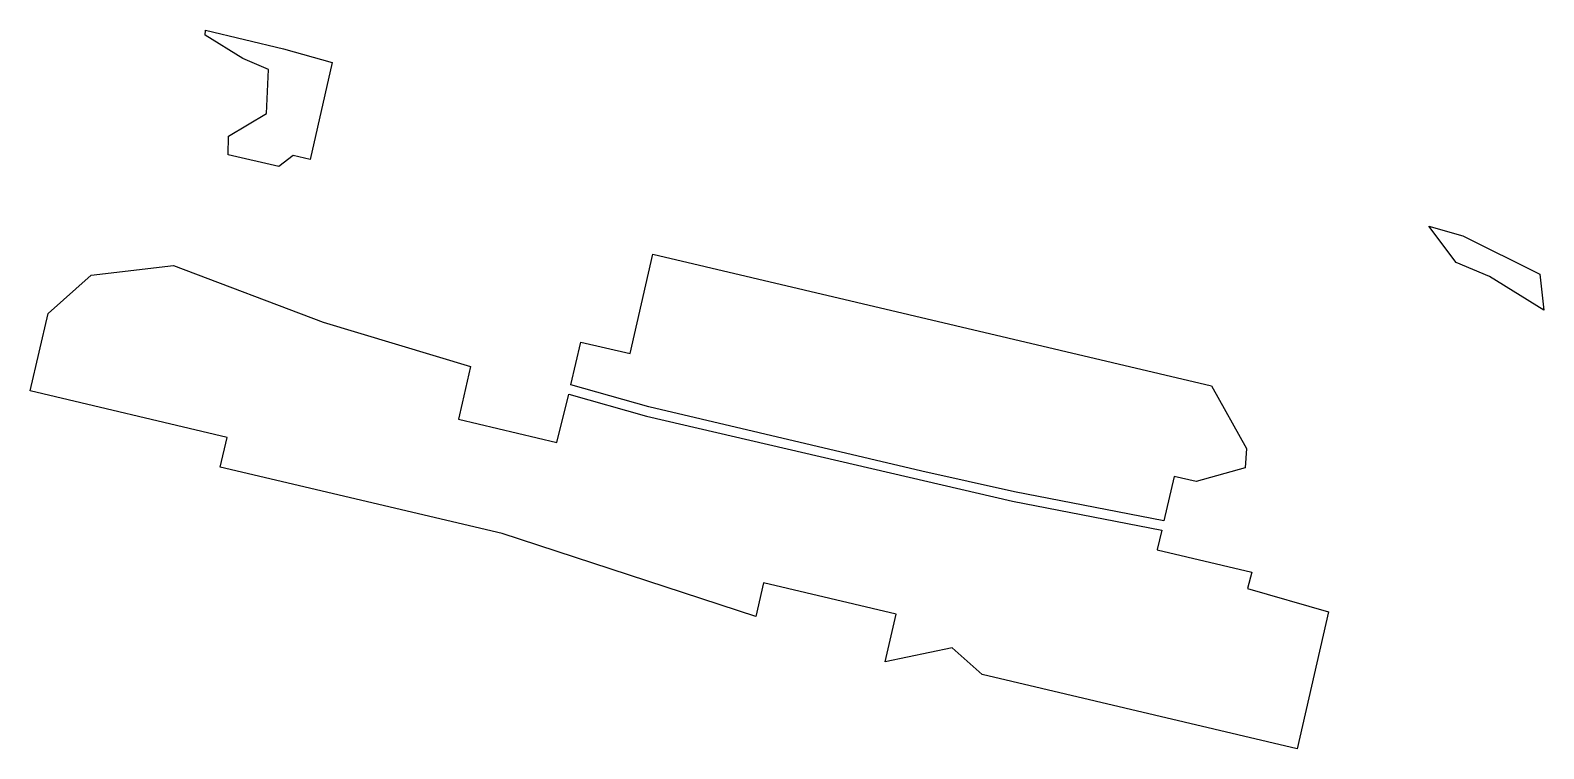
# Model space of a CAD drawing. Header units: metres. Extents: x 256840 to 257713, y 386063 to 386478.
import ezdxf

# ---------------------------------------------------------------- set-up
doc = ezdxf.new("R2010")
doc.units = ezdxf.units.M

msp = doc.modelspace()

# ---------------------------------------------------------------- linework, layer by layer
for points in [[(257001.082944, 386403.338723, -58.779701), (256991.383303, 386405.621894, -58.764856), (256983.0016, 386399.270661, -48.677493), (256953.885387, 386406.124242, -48.632933), (256953.920165, 386416.917553, -61.705755), (256975.970082, 386429.879135, -83.708209), (256977.131459, 386455.38636, -114.911569), (256962.222134, 386461.722865, -118.310247), (256940.437495, 386475.204348, -128.387122), (256940.660006, 386477.941172, -131.763159), (256985.675027, 386467.274435, -131.746388), (257013.900678, 386459.289416, -130.166531), (257001.082944, 386403.338723, -58.779701)], [(257646.875445, 386364.880403, -197.19818), (257666.431578, 386359.320321, -196.070095), (257710.974098, 386337.323994, -182.206088), (257713.172495, 386316.551642, -157.695504), (257681.818546, 386335.822699, -172.038572), (257662.701709, 386344.012844, -176.475573), (257646.875445, 386364.880403, -197.19818)], [(257112.010014, 386187.530797, 170.635997), (256949.240938, 386225.844541, 170.885107), (256953.192526, 386243.093617, 148.877214), (256839.571786, 386269.838477, 149.051104), (256849.809649, 386314.527773, 92.032557), (256874.641076, 386336.731685, 58.047691), (256922.309801, 386342.304298, 37.650346), (257008.650456, 386309.521385, 52.597534), (257093.735588, 386283.899487, 59.23753), (257088.905997, 386262.817839, 86.135357), (257086.778754, 386253.532209, 97.982783), (257143.590898, 386240.159362, 97.895835), (257150.426348, 386268.094363, 62.129071), (257195.29549, 386255.403437, 64.637446), (257406.522687, 386206.190228, 63.700621), (257492.648942, 386189.541138, 59.182871), (257490.092463, 386178.381849, 73.420877)], [(257151.657258, 386273.467406, 55.273667), (257157.297568, 386298.087926, 23.860636), (257185.782964, 386291.382831, 23.817041), (257198.930977, 386348.775223, -49.409237), (257521.360268, 386272.879519, -49.902697), (257541.594388, 386236.645563, -11.845009), (257540.883631, 386225.59216, 1.736205), (257512.610314, 386217.580586, 19.530258), (257499.765167, 386220.604168, 19.549917), (257493.882118, 386194.924074, 52.314847), (257407.755863, 386211.573163, 56.832597), (257354.194946, 386223.585116, 57.635406), (257196.528666, 386260.786372, 57.769422), (257151.657258, 386273.467406, 55.273667)], [(257490.092463, 386178.381849, 73.420877), (257490.041659, 386178.160086, 73.703823), (257544.601401, 386165.317425, 73.620322), (257542.089366, 386155.821252, 85.832771), (257589.029941, 386142.45758, 88.562068), (257570.933279, 386063.463838, 189.349254), (257388.935944, 386106.303667, 189.627791), (257371.664917, 386121.625143, 176.031262), (257333.021535, 386113.617445, 196.790748), (257339.325545, 386141.135078, 161.681324), (257262.866239, 386159.132615, 161.798341), (257258.443343, 386139.826234, 186.431125), (257112.010014, 386187.530797, 170.635997)]]:
    msp.add_polyline3d(points)

doc.saveas('drawing.dxf')
